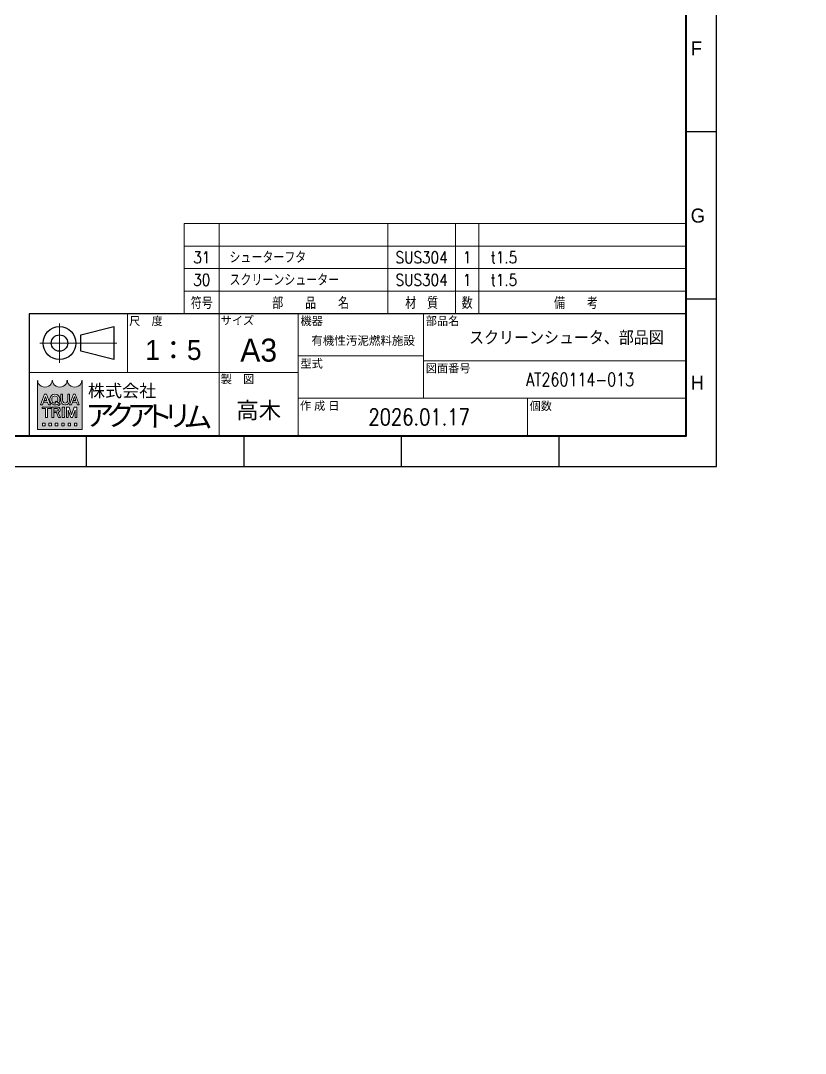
# Model space of a CAD drawing. Header units: millimetres. Extents: x 0 to 51411, y 0 to 16902.
# Drawn here: x 37417 to 38253, y 0 to 1100 of the extents above; entities that cross this region are included whole.
import ezdxf
from ezdxf import colors
from ezdxf.entities.mleader import LeaderData, LeaderLine
from ezdxf.enums import TextEntityAlignment as Align
from ezdxf.math import Vec2, Vec3

# ---------------------------------------------------------------- set-up
doc = ezdxf.new("R2010")
doc.units = ezdxf.units.MM
for name, color, linetype, lineweight in [('02_細線', 5, 'Continuous', 13), ('07_寸法線', 3, 'Continuous', 9), ('99_図枠', 7, 'Continuous', 40)]:
    doc.layers.add(name, color=color, linetype=linetype, lineweight=lineweight)
doc.styles.add('KSS_TXT', font='txt.shx', dxfattribs={"bigfont": 'extfont2.shx'})
doc.styles.add('MS_G', font='MS Gothic.ttf')
doc.styles.get("Standard").update_dxf_attribs({"font": 'arial.ttf'})
doc.styles.add('寸法用', font='simplex.shx', dxfattribs={"width": 0.8, "bigfont": '@extfont2.shx'})
doc.styles.add('表題用', font='MS PGothic.ttf')

# ---------------------------------------------------------------- blocks, each defined once
blk = doc.blocks.new('AM_BALLOON1')
at = {"transparency": 16777216}
blk.add_circle((0, 0), 5, dxfattribs=at)
blk.add_attdef('B_NUMBER', text='', height=3, dxfattribs=at).set_placement((0, 0), align=Align.MIDDLE_CENTER)
blk = doc.blocks.new('_OPEN')
at = {"color": 0, "linetype": 'ByBlock'}
for p, q in [((-1, 0.1666666666666666), (0, 0)), ((0, 0), (-1, -0.1666666666666666)), ((0, 0), (-1, 0))]:
    blk.add_line(p, q, dxfattribs=at)

msp = doc.modelspace()

# ---------------------------------------------------------------- hatches: boundary and pattern name
at = {"layer": '99_図枠', "lineweight": 5}
h = msp.add_hatch(color=256, dxfattribs=at)
h.dxf.hatch_style = 1
edge = h.paths.add_edge_path()
edge.add_arc((37482.11407772318, 716.2630498254966), 0.2264030999990855, 90, 180)
edge.add_ellipse((37474.18996922322, 716.2630498254966), major_axis=(-7.6977053999689, 0), ratio=0.8823529411764705, start_angle=360, end_angle=540, ccw=False)
edge.add_arc((37466.26586072325, 716.2630498254966), 0.2264030999990855, 3.187317984128254, 180.000000000026)
edge.add_ellipse((37458.34175222328, 716.2630498254966), major_axis=(-7.6977053999689, 0), ratio=0.8823529411764705, start_angle=360, end_angle=540, ccw=False)
edge.add_arc((37450.41764372331, 716.2630498254966), 0.2264030999990855, 3.187317984128254, 180)
edge.add_ellipse((37442.49353522335, 716.2630498254966), major_axis=(-7.6977053999689, 0), ratio=0.8823529411764705, start_angle=360, end_angle=540, ccw=False)
edge.add_arc((37434.56942672337, 716.2630498254966), 0.2264030999990855, 3.187317984128254, 90)
edge.add_line((37434.56942672337, 716.4894529254834), (37434.56942672337, 664.1903368256899))
edge.add_line((37434.56942672337, 664.190336825699), (37482.11407772318, 664.190336825699))
edge.add_line((37482.11407772318, 664.190336825699), (37482.11407772318, 716.4894529254834))
h.paths.add_polyline_path([(37442.23605631576, 701.8153123135726), (37444.11321182244, 701.8153123135726), (37448.38190536907, 690.5494940576118), (37448.38190536907, 690.495157313615), (37446.34966300473, 690.495157313615), (37445.28696889077, 693.4795475832962), (37441.10757986743, 693.4795475832962), (37441.72028091256, 695.2002111432903), (37444.67426784565, 695.2002111432903), (37443.1746340691, 699.4116699177703), (37439.99960513347, 690.495157313615), (37437.96736276912, 690.495157313615), (37437.96736276912, 690.5494940576118)], flags=16)
edge = h.paths.add_edge_path(flags=16)
edge.add_ellipse((37453.10634899498, 696.8344441135869), major_axis=(-5.20727129997896, 0), ratio=0.9565217391304348, start_angle=180, end_angle=360, ccw=False)
edge.add_line((37458.31362029496, 696.8344441135869), (37458.31362029496, 695.4760255135934))
edge.add_ellipse((37453.10634899498, 695.4760255135934), major_axis=(-5.20727129997896, 0), ratio=0.9565217391304348, start_angle=142.105255317713, end_angle=180, ccw=False)
edge.add_line((37457.21561728355, 692.4167124070827), (37455.75664318562, 693.6189233445457))
edge.add_ellipse((37453.10634899498, 695.6092367576948), major_axis=(3.32039625165249, 0), ratio=0.9950358206786514, start_angle=-37.0427632869818, end_angle=0)
edge.add_line((37456.42674107837, 695.6091084974996), (37456.42674107837, 696.70123286948))
edge.add_ellipse((37453.10634899498, 696.7012328694855), major_axis=(3.320392083388342, 0), ratio=0.9947182625257321, start_angle=360, end_angle=540)
edge.add_line((37449.7859569116, 696.7012328694855), (37449.7859569116, 695.6091203196174))
edge.add_ellipse((37453.10634899498, 695.6092367576948), major_axis=(3.32039625165249, 0), ratio=0.9950358206786514, start_angle=-180, end_angle=-65.75794872216291)
edge.add_line((37454.46967832364, 692.5966658716006), (37453.54522358497, 693.4963816939162))
edge.add_line((37453.54522358496, 693.4963816939289), (37454.54806655646, 694.5612612638142))
edge.add_line((37454.54806655645, 694.5612612638015), (37458.74119377251, 691.1060776464401))
edge.add_line((37458.74119377253, 691.1060776464528), (37457.4308803295, 689.7147072571879))
edge.add_line((37457.43088032949, 689.7147072571843), (37455.85680717495, 691.246657349906))
edge.add_ellipse((37453.10634899498, 695.4760255135934), major_axis=(-5.20727129997896, 0), ratio=0.9565217391304348, start_angle=0, end_angle=121.88362473889401, ccw=False)
edge.add_line((37447.899077695, 695.4760255135934), (37447.899077695, 696.8344441135869))
h.paths.add_polyline_path([(37448.71861667059, 688.2311263136162), (37448.71861667059, 686.6463046136214), (37445.32257017061, 686.6463046136214, 0.4142135623730951), (37445.09616707062, 686.4199015136346), (37445.09616707062, 676.9109713136586), (37443.05853917062, 676.9109713136586), (37443.05853917062, 686.4199015136346, 0.4142135623730951), (37442.83213607062, 686.6463046136214), (37439.43608957063, 686.6463046136214), (37439.43608957063, 688.2311263136162)], flags=16)
edge = h.paths.add_edge_path(flags=16)
edge.add_line((37450.00907755562, 688.2311263136162), (37455.2163488556, 688.2311263136162))
edge.add_ellipse((37455.2163488556, 685.2532645830743), major_axis=(-3.654623880196113, 4.999999999999999e-16), ratio=0.8148203011203053, start_angle=111.3869747349855, end_angle=270, ccw=False)
edge.add_arc((37455.77679487209, 681.2176093826147), 1.480268464138415, 22.272952259934925, 58.5531130129101, ccw=False)
edge.add_line((37457.14661864979, 681.7786597760223), (37459.09737583579, 677.0015325536715))
edge.add_line((37459.0973758358, 677.0015325536751), (37459.0973758358, 676.9109713136713))
edge.add_line((37459.0973758358, 676.9109713136586), (37456.90126576582, 676.9109713136586))
edge.add_line((37456.90126576581, 676.9109713136586), (37455.17790002575, 681.7079877690812))
edge.add_arc((37454.33780693917, 681.3697904525343), 0.90561239999635, 21.92829786654815, 90)
edge.add_line((37454.33780693917, 682.2754028525324), (37452.11462638561, 682.2754028525324))
edge.add_line((37452.11462638562, 682.2754028525324), (37452.11462638562, 683.8602245525308))
edge.add_line((37452.11462638562, 683.8602245525344), (37455.48803257561, 683.8602245525344))
edge.add_arc((37455.43945818394, 685.2532645830743), 1.393886651861421, 271.9970571044072, 448.0029428955928)
edge.add_line((37455.4880325756, 686.6463046136214), (37452.04670545562, 686.6463046136214))
edge.add_line((37452.04670545561, 686.6463046136214), (37452.04670545561, 676.9109713136622))
edge.add_line((37452.04670545561, 676.9109713136586), (37450.00907755562, 676.9109713136586))
edge.add_line((37450.00907755562, 676.9109713136586), (37450.00907755562, 688.2311263136162))
h.paths.add_polyline_path([(37459.360192186, 701.8153123135726), (37461.39782008599, 701.8153123135726), (37461.39782008599, 695.4760255135934, 0.175030561155744), (37462.29670107825, 692.8814837681366, 0.2571496110314638), (37465.93261349371, 692.8814837681366, 0.1750305611562702), (37466.83149448596, 695.4760255135934), (37466.83149448596, 701.8153123135726), (37468.86912238596, 701.8153123135726), (37468.86912238596, 695.0664569433084, -0.3793912406243967), (37464.45426193597, 690.495157313615), (37463.77505263597, 690.495157313615, -0.3793912406243716), (37459.360192186, 695.0664569433084)], flags=16)
h.paths.add_polyline_path([(37460.81429902736, 688.2311263136162), (37463.30473312734, 688.2311263136162), (37463.30473312734, 686.6463046136214, 0.4142135623730951), (37463.07833002735, 686.4199015136346), (37463.07833002735, 678.722196113662, 0.4142135623730951), (37463.30473312734, 678.4957930136607), (37463.30473312734, 676.9109713136586), (37460.81429902736, 676.9109713136586), (37460.81429902736, 678.4957930136607, 0.4142135623730951), (37461.04070212736, 678.722196113662), (37461.04070212736, 686.4199015136346, 0.4142135623730951), (37460.81429902736, 686.6463046136214)], flags=16)
h.paths.add_polyline_path([(37465.34456719838, 688.2311263136162), (37468.30129871394, 688.2311263136162), (37471.00464469836, 680.0094764916448), (37473.70799068278, 688.2311263136162), (37476.66659850244, 688.2311263136162), (37476.66659850244, 676.9109713136586), (37474.62897060245, 676.9109713136586), (37474.62897060245, 684.8350798136325), (37472.02345864836, 676.9109713136586), (37469.98583074837, 676.9109713136586), (37467.38031879428, 684.8350798136325), (37467.38219509838, 676.9109713136586), (37465.34456719838, 676.9109713136586)], flags=16)
h.paths.add_polyline_path([(37473.02309882412, 701.8153123135726), (37474.90025433079, 701.8153123135726), (37479.16894787744, 690.5494940576118), (37479.16894787744, 690.495157313615), (37477.13670551308, 690.495157313615), (37476.07401139913, 693.4795475832962), (37471.89462237579, 693.4795475832962), (37472.5073234209, 695.2002111432903), (37475.461310354, 695.2002111432903), (37473.96167657746, 699.4116699177703), (37470.78664764183, 690.495157313615), (37468.75440527747, 690.495157313615), (37468.75440527747, 690.5494940576118)], flags=16)
h.paths.add_polyline_path([(37440.00310112336, 670.9824298256663), (37442.71993832333, 670.9824298256663), (37442.71993832333, 668.2655926256793), (37440.00310112336, 668.2655926256793)], flags=16)
h.paths.add_polyline_path([(37446.79519412333, 670.9824298256663), (37449.51203132332, 670.9824298256663), (37449.51203132332, 668.2655926256793), (37446.79519412333, 668.2655926256793)], flags=16)
h.paths.add_polyline_path([(37453.5872871233, 670.9824298256663), (37456.30412432329, 670.9824298256663), (37456.30412432329, 668.2655926256793), (37453.5872871233, 668.2655926256793)], flags=16)
h.paths.add_polyline_path([(37460.37938012327, 670.9824298256663), (37463.09621732325, 670.9824298256663), (37463.09621732325, 668.2655926256793), (37460.37938012327, 668.2655926256793)], flags=16)
h.paths.add_polyline_path([(37467.17147312324, 670.9824298256663), (37469.88831032323, 670.9824298256663), (37469.88831032323, 668.2655926256793), (37467.17147312324, 668.2655926256793)], flags=16)
h.paths.add_polyline_path([(37473.96356612322, 670.9824298256663), (37476.68040332321, 670.9824298256663), (37476.68040332321, 668.2655926256793), (37473.96356612322, 668.2655926256793)], flags=16)

# ---------------------------------------------------------------- linework, layer by layer
at = {"layer": '02_細線'}
for p, q in [((37591.0789805234, 787.5510865410197), (37591.0789805234, 883.551086541027)), ((37591.0789805234, 883.551086541027), (38125.70018800247, 883.551086541027)), ((37628.20018800446, 883.551086541027), (37628.20018800446, 787.5510865410197)), ((37807.79388121427, 883.551086541027), (37807.79388121427, 787.5510865410197)), ((37880.07105100032, 883.551086541027), (37880.07105100032, 787.5510865410197)), ((37904.81852265436, 883.551086541027), (37904.81852265436, 787.5510865410197)), ((37591.0789805234, 859.551086541027), (38125.70018800247, 859.551086541027)), ((37591.0789805234, 835.5510865410124), (38125.70018800247, 835.5510865410124)), ((37591.0789805234, 811.5510865410197), (38125.70018800247, 811.5510865410197))]:
    msp.add_line(p, q, dxfattribs=at)
at = {"layer": '99_図枠', "lineweight": 25}
for p, q in [((38158.20018800247, 981.0798365415558), (38125.70018800247, 981.0798365415558)), ((38158.20018800247, 803.0654615415497), (38125.70018800247, 803.0654615415497)), ((37486.90018800247, 625.0510865415508), (37486.90018800247, 657.5510865415508)), ((37654.72518800246, 625.0510865415508), (37654.72518800246, 657.5510865415508)), ((37654.72518800246, 625.0510865415508), (37654.72518800246, 657.5510865415508)), ((37822.55018800247, 625.0510865415508), (37822.55018800247, 657.5510865415508)), ((37990.37518800246, 625.0510865415508), (37990.37518800246, 657.5510865415508))]:
    msp.add_line(p, q, dxfattribs=at)
at = {"layer": '99_図枠', "lineweight": 13}
for p, q in [((37530.70018800487, 725.0510865412598), (37530.70018800487, 787.5510865410197)), ((37628.20018800448, 657.5510865415508), (37628.20018800448, 787.5510865410197)), ((37712.44261224649, 657.5510865415508), (37712.44261224649, 787.5510865410197)), ((37845.94428094359, 787.5510865410197), (37845.94428094359, 697.5510865413835)), ((37458.07518800516, 735.301086541238), (37458.07518800516, 777.3010865410633)), ((37437.07518800525, 756.3010865411507), (37519.32518800491, 756.3010865411507)), ((37712.44261224649, 742.5510865412016), (37845.94428094359, 742.5510865412016)), ((37845.94428094359, 737.5510865412234), (38125.70018800247, 737.5510865412234)), ((37712.44261224649, 725.0510865412598), (37425.70018800529, 725.0510865412598)), ((37712.44261224649, 697.5510865413835), (38125.70018800247, 697.5510865413835)), ((37956.86180416473, 697.5510865413835), (37956.86180416473, 657.5510865415508))]:
    msp.add_line(p, q, dxfattribs=at)
at = {"layer": '99_図枠', "lineweight": 5}
for p, q in [((37434.56942672337, 664.190336825699), (37434.56942672337, 716.4894529254834)), ((37482.11407772318, 716.4894529254834), (37482.11407772318, 664.190336825699)), ((37437.96736276912, 690.5494940576118), (37442.23605631576, 701.8153123135726)), ((37439.99960513347, 690.495157313615), (37443.1746340691, 699.4116699177703)), ((37441.10757986743, 693.4795475832962), (37441.72028091256, 695.2002111432903)), ((37441.10757986743, 693.4795475832962), (37445.28696889077, 693.4795475832962)), ((37441.72028091256, 695.2002111432903), (37444.67426784565, 695.2002111432903)), ((37442.23605631576, 701.8153123135726), (37444.11321182244, 701.8153123135726)), ((37444.67426784565, 695.2002111432903), (37443.1746340691, 699.4116699177703)), ((37448.38190536907, 690.5494940576118), (37444.11321182244, 701.8153123135726)), ((37446.34966300473, 690.495157313615), (37445.28696889077, 693.4795475832962)), ((37447.899077695, 696.8344441135869), (37447.899077695, 695.4760255135934)), ((37449.7859569116, 696.7012328694855), (37449.7859569116, 695.6144979894761)), ((37453.54522358496, 693.4963816939289), (37454.54806655645, 694.5612612638015)), ((37453.54522358496, 693.4963816939289), (37454.46967832364, 692.5966658716006)), ((37454.54806655645, 694.5612612638015), (37458.74119377253, 691.1060776464528)), ((37455.75664318563, 693.618923344542), (37457.21561728355, 692.4167124070827)), ((37456.42674107837, 696.7012328694855), (37456.42674107837, 695.6144979894761)), ((37458.31362029496, 696.8344441135869), (37458.31362029496, 695.4760255135934)), ((37459.360192186, 695.0664569433084), (37459.360192186, 701.8153123135726)), ((37461.39782008599, 701.8153123135726), (37459.360192186, 701.8153123135726)), ((37461.39782008599, 695.4760255135934), (37461.39782008599, 701.8153123135726)), ((37466.83149448596, 695.4760255135934), (37466.83149448596, 701.8153123135726)), ((37466.83149448596, 701.8153123135726), (37468.86912238596, 701.8153123135726)), ((37468.75440527747, 690.5494940576118), (37473.02309882412, 701.8153123135726)), ((37468.86912238596, 695.0664569433084), (37468.86912238596, 701.8153123135726)), ((37470.78664764183, 690.495157313615), (37473.96167657746, 699.4116699177703)), ((37471.89462237579, 693.4795475832962), (37472.5073234209, 695.2002111432903)), ((37471.89462237579, 693.4795475832962), (37476.07401139913, 693.4795475832962)), ((37472.5073234209, 695.2002111432903), (37475.461310354, 695.2002111432903)), ((37473.02309882412, 701.8153123135726), (37474.90025433079, 701.8153123135726)), ((37475.461310354, 695.2002111432903), (37473.96167657746, 699.4116699177703)), ((37479.16894787744, 690.5494940576118), (37474.90025433079, 701.8153123135726)), ((37477.13670551308, 690.495157313615), (37476.07401139913, 693.4795475832962)), ((37437.96736276912, 690.495157313615), (37437.96736276912, 690.5494940576118)), ((37437.96736276912, 690.5494940576118), (37437.96736276912, 690.5494940576118)), ((37437.96736276912, 690.495157313615), (37437.96736276912, 690.5494940576118)), ((37437.96736276912, 690.495157313615), (37439.99960513347, 690.495157313615)), ((37439.43608957063, 688.2311263136162), (37448.71861667059, 688.2311263136162)), ((37439.43608957063, 688.2311263136162), (37439.43608957063, 686.6463046136214)), ((37439.43608957063, 686.6463046136214), (37442.83213607062, 686.6463046136214)), ((37443.05853917062, 676.9109713136586), (37443.05853917062, 686.4199015136346)), ((37445.09616707062, 676.9109713136586), (37445.09616707062, 686.4199015136346)), ((37445.32257017061, 686.6463046136214), (37448.71861667059, 686.6463046136214)), ((37448.38190536907, 690.495157313615), (37446.34966300473, 690.495157313615)), ((37448.38190536907, 690.495157313615), (37448.38190536907, 690.5494940576118)), ((37448.71861667059, 688.2311263136162), (37448.71861667059, 686.6463046136214)), ((37450.00907755562, 688.2311263136162), (37450.00907755562, 676.9109713136586)), ((37450.00907755562, 688.2311263136162), (37455.2163488556, 688.2311263136162)), ((37452.04670545561, 676.9109713136586), (37452.04670545561, 686.6463046136214)), ((37452.04670545561, 686.6463046136214), (37455.4880325756, 686.6463046136214)), ((37452.11462638562, 682.2754028525324), (37452.11462638562, 683.8602245525344)), ((37452.11462638562, 683.8602245525344), (37455.4880325756, 683.8602245525344)), ((37452.11462638562, 682.2754028525324), (37454.33780693917, 682.2754028525324)), ((37455.85680717495, 691.246657349906), (37457.43088032949, 689.7147072571843)), ((37457.14661864979, 681.7786597760223), (37459.0973758358, 677.0015325536751)), ((37457.43088032949, 689.7147072571843), (37458.74119377253, 691.1060776464528)), ((37460.81429902736, 688.2311263136162), (37463.30473312734, 688.2311263136162)), ((37460.81429902736, 688.2311263136162), (37460.81429902736, 686.6463046136214)), ((37461.04070212736, 678.722196113662), (37461.04070212736, 686.4199015136346)), ((37463.07833002735, 678.722196113662), (37463.07833002735, 686.4199015136346)), ((37463.30473312734, 688.2311263136162), (37463.30473312734, 686.6463046136214)), ((37464.45426193597, 690.495157313615), (37463.77505263597, 690.495157313615)), ((37465.34456719838, 688.2311263136162), (37465.34456719838, 676.9109713136586)), ((37465.34456719838, 688.2311263136162), (37468.30129871394, 688.2311263136162)), ((37467.38219509838, 676.9109713136586), (37467.38031879428, 684.8350798136325)), ((37469.98583074837, 676.9109713136586), (37467.38031879428, 684.8350798136325)), ((37471.00464469836, 680.0094764916448), (37468.30129871394, 688.2311263136162)), ((37468.75440527747, 690.495157313615), (37468.75440527747, 690.5494940576118)), ((37468.75440527747, 690.5494940576118), (37468.75440527747, 690.5494940576118)), ((37468.75440527747, 690.495157313615), (37468.75440527747, 690.5494940576118)), ((37468.75440527747, 690.495157313615), (37470.78664764183, 690.495157313615)), ((37471.00464469836, 680.0094764916448), (37473.70799068278, 688.2311263136162)), ((37472.02345864836, 676.9109713136586), (37474.62897060245, 684.8350798136325)), ((37476.66659850244, 688.2311263136162), (37473.70799068278, 688.2311263136162)), ((37474.62897060245, 684.8350798136325), (37474.62897060245, 676.9109713136586)), ((37476.66659850244, 676.9109713136586), (37476.66659850244, 688.2311263136162)), ((37479.16894787744, 690.495157313615), (37477.13670551308, 690.495157313615)), ((37479.16894787744, 690.495157313615), (37479.16894787744, 690.5494940576118)), ((37440.00310112336, 670.9824298256663), (37442.71993832333, 670.9824298256663)), ((37440.00310112336, 670.9824298256663), (37440.00310112336, 668.2655926256793)), ((37442.71993832333, 670.9824298256663), (37442.71993832333, 668.2655926256793)), ((37443.05853917062, 676.9109713136586), (37445.09616707062, 676.9109713136586)), ((37446.79519412333, 670.9824298256663), (37449.51203132332, 670.9824298256663)), ((37446.79519412333, 670.9824298256663), (37446.79519412333, 668.2655926256793)), ((37449.51203132332, 670.9824298256663), (37449.51203132332, 668.2655926256793)), ((37450.00907755562, 676.9109713136586), (37452.04670545561, 676.9109713136586)), ((37453.5872871233, 670.9824298256663), (37456.30412432329, 670.9824298256663)), ((37453.5872871233, 670.9824298256663), (37453.5872871233, 668.2655926256793)), ((37455.17790002574, 681.7079877690721), (37456.90126576581, 676.9109713136586)), ((37456.30412432329, 670.9824298256663), (37456.30412432329, 668.2655926256793)), ((37456.90126576581, 676.9109713136586), (37459.0973758358, 676.9109713136586)), ((37459.0973758358, 677.0015325536751), (37459.0973758358, 676.9109713136586)), ((37460.37938012327, 670.9824298256663), (37463.09621732325, 670.9824298256663)), ((37460.37938012327, 670.9824298256663), (37460.37938012327, 668.2655926256793)), ((37460.81429902736, 676.9109713136586), (37460.81429902736, 678.4957930136607)), ((37460.81429902736, 676.9109713136586), (37463.30473312734, 676.9109713136586)), ((37463.09621732325, 670.9824298256663), (37463.09621732325, 668.2655926256793)), ((37463.30473312734, 676.9109713136586), (37463.30473312734, 678.4957930136607)), ((37465.34456719838, 676.9109713136586), (37467.38219509838, 676.9109713136586)), ((37467.17147312324, 670.9824298256663), (37469.88831032323, 670.9824298256663)), ((37467.17147312324, 670.9824298256663), (37467.17147312324, 668.2655926256793)), ((37469.88831032323, 670.9824298256663), (37469.88831032323, 668.2655926256793)), ((37469.98583074837, 676.9109713136586), (37472.02345864836, 676.9109713136586)), ((37476.68040332321, 670.9824298256663), (37473.96356612322, 670.9824298256663)), ((37473.96356612322, 670.9824298256663), (37473.96356612322, 668.2655926256793)), ((37474.62897060245, 676.9109713136586), (37476.66659850244, 676.9109713136586)), ((37476.68040332321, 670.9824298256663), (37476.68040332321, 668.2655926256793)), ((37482.11407772318, 664.190336825699), (37434.56942672337, 664.190336825699)), ((37442.71993832333, 668.2655926256793), (37440.00310112336, 668.2655926256793)), ((37449.51203132332, 668.2655926256793), (37446.79519412333, 668.2655926256793)), ((37456.30412432329, 668.2655926256793), (37453.5872871233, 668.2655926256793)), ((37463.09621732325, 668.2655926256793), (37460.37938012327, 668.2655926256793)), ((37469.88831032323, 668.2655926256793), (37467.17147312324, 668.2655926256793)), ((37473.96356612322, 668.2655926256793), (37476.68040332321, 668.2655926256793))]:
    msp.add_line(p, q, dxfattribs=at)
at = {"layer": '99_図枠'}
msp.add_lwpolyline([(36241.70018800247, 657.5510865415508), (38125.70018800247, 657.5510865415508), (38125.70018800247, 2016.666086541534), (36241.70018800247, 2016.666086541534)], close=True, dxfattribs=at)
at = {"layer": '99_図枠', "lineweight": 25}
msp.add_lwpolyline([(37425.70018800529, 657.5510865415508), (38125.70018800247, 657.5510865415508), (38125.70018800247, 787.5510865410197), (37425.70018800529, 787.5510865410197)], close=True, dxfattribs=at)
msp.add_lwpolyline([(37480.82518800507, 765.0510865411143), (37515.82518800493, 773.8010865410779), (37515.82518800493, 738.8010865412234), (37480.82518800507, 747.551086541187), (37480.82518800507, 765.0510865411143)], dxfattribs=at)
for radius in [17.49999999992929, 8.749999999964647]:
    msp.add_circle((37458.07518800516, 756.3010865411507), radius, dxfattribs=at)
at = {"layer": '99_図枠', "lineweight": 5}
for centre, radius, start, end in [((37434.56942672337, 716.2630498254966), 0.2264030999990855, 0, 90), ((37450.41764372331, 716.2630498254966), 0.2264030999990855, 0, 180), ((37450.41764372331, 716.2630498254966), 0.2264030999990855, 0, 90), ((37466.26586072325, 716.2630498254966), 0.2264030999990855, 0, 180), ((37482.11407772318, 716.2630498254966), 0.2264030999990855, 90, 180), ((37464.14630425339, 695.2712412284545), 4.790491136099772, 182.450030992262, 265.5552572886288), ((37465.43957059529, 695.4233132203608), 4.042094230136174, 179.2527938813872, 218.96457184685), ((37464.11465728597, 696.1825624081193), 3.768565371666779, 241.1577278083194, 298.8422721916806), ((37464.08301031857, 695.2712412284545), 4.790491136099772, 274.4447427113712, 357.5499690077379), ((37462.78974397666, 695.4233132203608), 4.042094230135718, 321.03542815315, 0.747206118612789), ((37442.83213607062, 686.4199015136346), 0.2264030999990855, 0, 90), ((37445.32257017061, 686.4199015136346), 0.2264030999990855, 90, 180), ((37454.33780693917, 681.3697904525343), 0.9056123999963416, 21.92829786657375, 90), ((37455.43945818394, 685.2532645830743), 1.393886651861421, 271.9970571043541, 88.00294289543734), ((37455.77679487209, 681.2176093826147), 1.48026846413844, 22.27295226000656, 58.55311301286267), ((37460.81429902736, 686.4199015136346), 0.2264030999990855, 0, 90), ((37463.30473312734, 686.4199015136346), 0.2264030999990855, 90, 180), ((37460.81429902736, 678.722196113662), 0.2264030999990855, 270, 0), ((37463.30473312734, 678.722196113662), 0.2264030999990855, 180, 270)]:
    msp.add_arc(centre, radius, start, end, dxfattribs=at)
for centre, major_axis, ratio, start_param, end_param in [((37442.49353522335, 716.2630498254966), (-7.697705399968898, 0), 0.8823529411764706, 6.283185307179585, 9.424777960769381), ((37458.34175222328, 716.2630498254966), (-7.697705399968898, 0), 0.8823529411764706, 6.283185307179585, 9.424777960769381), ((37474.18996922322, 716.2630498254966), (-7.697705399968898, 0), 0.8823529411764706, 6.283185307179585, 9.424777960769381), ((37453.10634899498, 696.8344441135869), (-5.20727129997896, 0), 0.9565217391304348, 3.141592653589793, 6.283185307179585), ((37453.10634899498, 696.7012328694855), (3.320392083388342, 0), 0.9947182625257321, 6.283185307179585, 9.424777960769381), ((37455.2163488556, 685.2532645830743), (-3.654623880196113, 4.999999999999999e-16), 0.8148203011203053, 1.944069452961234, 4.712388980384689)]:
    msp.add_ellipse(centre, major_axis=major_axis, ratio=ratio, start_param=start_param, end_param=end_param, dxfattribs=at)
at = {"layer": '99_図枠', "lineweight": 5, "extrusion": (0, 0, -1)}
for centre, major_axis, ratio, start_param, end_param in [((37453.10634899498, 695.4760255135934), (-5.20727129997896, 0), 0.9565217391304348, 4.155914751220672, 6.283185307179585), ((37453.10634899498, 695.6092367576948), (3.32039625165249, 0), 0.9950358206786509, 7.430878021738926, 9.424777960769381), ((37453.10634899498, 695.6092367576948), (3.32039625165249, 0), 0.9950358206786509, 6.283185307179585, 6.929703490574294), ((37453.10634899498, 695.4760255135934), (-5.20727129997896, 0), 0.9565217391304348, 3.141592653589793, 3.802980717498314)]:
    msp.add_ellipse(centre, major_axis=major_axis, ratio=ratio, start_param=start_param, end_param=end_param, dxfattribs=at)
at = {"layer": 'Defpoints'}
msp.add_lwpolyline([(36144.30018800246, 625.0510865415508), (38158.20018800247, 625.0510865415508), (38158.20018800247, 2049.166086541534), (36144.30018800246, 2049.166086541534)], close=True, dxfattribs=at)

# ---------------------------------------------------------------- texts
for tag, height, style, width, p in [('31', 12.5, 'KSS_TXT', 0.85, (37609.63958426393, 847.5510865410197)), ('SUS304', 12.5, 'KSS_TXT', 0.85, (37843.93246610728, 847.5510865410197)), ('1', 12.5, 'KSS_TXT', 0.85, (37892.44478682733, 847.5510865410197)), ('30', 12.5, 'KSS_TXT', 0.85, (37609.63958426393, 823.551086541027)), ('SUS304', 12.5, 'KSS_TXT', 0.85, (37843.93246610728, 823.551086541027)), ('1', 12.5, 'KSS_TXT', 0.85, (37892.44478682733, 823.551086541027)), ('符号', 12.5, 'KSS_TXT', 0.85, (37609.68028364839, 799.5555724731621)), ('部\u3000\u3000品\u3000\u3000名', 12.5, 'KSS_TXT', 0.85, (37725.66548894994, 799.5555724731621)), ('材\u3000質', 12.5, 'KSS_TXT', 0.85, (37843.97316549175, 799.5555724731621)), ('数', 12.5, 'KSS_TXT', 0.85, (37892.4854862118, 799.5555724731621)), ('備\u3000\u3000考', 12.5, 'KSS_TXT', 0.85, (38008.42571729358, 799.5555724731621)), ('スクリーンシュータ、部品図', 13, '表題用', 0.9, (37998.27013282787, 762.5510865411143)), ('AT260114-013', 13.99999999999999, '寸法用', 0.8, (38012.89203614792, 717.5510865412962)), ('2026.01.17', 17.5, '寸法用', 0.8, (37841.28099608441, 677.5510865414562))]:
    msp.add_attdef(tag, text='', height=height, dxfattribs=dict(style=style, width=width)).set_placement(p, align=Align.MIDDLE)
at = {"style": 'KSS_TXT', "width": 0.85}
for tag, p in [('シューターフタ', (37639.17989190115, 847.5510865410197)), ('t1.5', (37917.54272615151, 847.5510892000693)), ('スクリーンシューター', (37639.17989190115, 823.551086541027)), ('t1.5', (37917.54272615151, 823.5510892000766))]:
    msp.add_attdef(tag, text='', height=12.5, dxfattribs=at).set_placement(p, align=Align.MIDDLE_LEFT)
at = {"style": '表題用'}
for tag, height, p in [('1：5', 21.25, (37579.45018800467, 748.801086541187)), ('有機性汚泥燃料施設', 9, (37781.60132186367, 759.182169074682)), ('高木', 17.5, (37670.32140012549, 685.0510865414417))]:
    msp.add_attdef(tag, text='', height=height, dxfattribs=at).set_placement(p, align=Align.MIDDLE)
at = {"layer": '99_図枠', "lineweight": 13, "style": '表題用'}
for s, p in [('F', (38130.70018800247, 1070.087024041526)), ('G', (38130.70018800247, 892.0726490415418)), ('H', (38130.70018800247, 714.058274041543))]:
    msp.add_text(s, height=15, dxfattribs=at).set_placement(p, align=Align.MIDDLE_LEFT)
at = {"layer": '99_図枠', "style": '表題用'}
for s, p in [('尺\u3000度', (37532.28586007358, 779.7230292530676)), ('サイズ', (37629.78586007318, 780.3822094686566)), ('機器', (37714.84516415955, 779.8690809285272)), ('部品名', (37848.34683285665, 779.8690809285272)), ('型式', (37714.84516415955, 734.4271617368013)), ('図面番号', (37848.34683285665, 729.4271617368158)), ('製\u3000図', (37629.7859139393, 717.8822094688967)), ('作 成 日', (37714.23518411621, 689.5330452649232)), ('個数', (37958.96082044159, 689.288607616576))]:
    msp.add_text(s, height=8.75, dxfattribs=at).set_placement(p, align=Align.MIDDLE_LEFT)
msp.add_text('A3', height=24.5, dxfattribs=at).set_placement((37670.32140012549, 748.801086541187), align=Align.MIDDLE)
at = {"layer": '99_図枠', "lineweight": 5, "style": 'MS_G'}
for s, height, p in [('株式会社', 13.364999999946, (37524.74919739787, 705.5428067628545)), ('ク', 22.57199999990879, (37522.65770262446, 679.5155955474711)), ('ア', 22.57199999990879, (37500.90250303796, 679.5155955474711)), ('ア', 22.57199999990879, (37545.02430690287, 679.5155955474711)), ('ト', 22.57199999990879, (37563.6515911647, 678.5655955474595)), ('リ', 22.57199999990879, (37583.84283308886, 679.0405955474653)), ('ム', 22.57199999990879, (37605.59652690082, 677.6155955474624))]:
    msp.add_text(s, height=height, dxfattribs=at).set_placement(p, align=Align.MIDDLE_CENTER)

# ---------------------------------------------------------------- leaders
at = {"layer": '07_寸法線'}
ml = msp.add_multileader_block('Standard', dxfattribs=at)
ml.set_content('AM_BALLOON1', color=256, scale=4.999696969696967)
ml.set_attribute('B_NUMBER', '31', width=0)
ml.set_leader_properties(color=256, linetype='ByLayer', lineweight=-1)
ml.set_arrow_properties(name='OPEN')
ml.build(insert=Vec2(0, 0))
ml.multileader.update_dxf_attribs({"leader_type": 0, "has_dogleg": 0, "text_right_attachment_type": 6, "dogleg_length": 0, "arrow_head_size": 2.5, "scale": 2.5, "block_connection_type": 1})
ctx = ml.context
ctx.base_point, ctx.scale, ctx.char_height, ctx.arrow_head_size, ctx.landing_gap_size, ctx.plane_origin = Vec3(37494.70823537628, 1874.030656362359), 2.5, 5, 2.5, 2.5, Vec3(37494.70823537628, 1874.030656362359)
ctx.right_attachment, ctx.attachment_type = 6, 1
notes = []
notes.append((ctx, [(0, (0, 0, 0), (0, 0), (1, 0), 1, [])]))
ctx.block.insert = Vec3(37494.70823537628, 1874.030656362359)
ml = msp.add_multileader_block('Standard', dxfattribs=at)
ml.set_content('AM_BALLOON1', color=256, scale=3.499787878787877)
ml.set_attribute('B_NUMBER', '1', width=0)
ml.set_leader_properties(color=256, linetype='ByLayer', lineweight=-1)
ml.set_arrow_properties(name='OPEN')
ml.build(insert=Vec2(0, 0))
ml.multileader.update_dxf_attribs({"leader_type": 0, "has_dogleg": 0, "text_right_attachment_type": 6, "dogleg_length": 0, "arrow_head_size": 1.75, "scale": 2.5, "block_connection_type": 1})
ctx = ml.context
ctx.base_point, ctx.scale, ctx.char_height, ctx.arrow_head_size, ctx.landing_gap_size, ctx.plane_origin = Vec3(43910.76680810345, 1565.524676473564), 2.5, 3.5, 1.75, 1.75, Vec3(43910.76680810345, 1565.524676473564)
ctx.right_attachment, ctx.attachment_type = 6, 1
notes.append((ctx, [(0, (0, 0, 0), (0, 0), (1, 0), 1, [])]))
ctx.block.insert = Vec3(43910.76680810345, 1565.524676473564)
ml = msp.add_multileader_block('Standard', dxfattribs=at)
ml.set_content('AM_BALLOON1', color=256, scale=3.499787878787877)
ml.set_attribute('B_NUMBER', '2', width=0)
ml.set_leader_properties(color=256, linetype='ByLayer', lineweight=-1)
ml.set_arrow_properties(name='OPEN')
ml.build(insert=Vec2(0, 0))
ml.multileader.update_dxf_attribs({"leader_type": 0, "has_dogleg": 0, "text_right_attachment_type": 6, "dogleg_length": 0, "arrow_head_size": 1.75, "scale": 2.5, "block_connection_type": 1})
ctx = ml.context
ctx.base_point, ctx.scale, ctx.char_height, ctx.arrow_head_size, ctx.landing_gap_size, ctx.plane_origin = Vec3(44674.03360022616, 1385.933248629653), 2.5, 3.5, 1.75, 1.75, Vec3(44674.03360022616, 1385.933248629653)
ctx.right_attachment, ctx.attachment_type = 6, 1
notes.append((ctx, [(0, (0, 0, 0), (0, 0), (1, 0), 1, [])]))
ctx.block.insert = Vec3(44674.03360022616, 1385.933248629653)
ml = msp.add_multileader_block('Standard', dxfattribs=at)
ml.set_content('AM_BALLOON1', color=256, scale=1.249924242424242)
ml.set_attribute('B_NUMBER', '1', width=0)
ml.set_leader_properties(color=256, linetype='ByLayer', lineweight=-1)
ml.set_arrow_properties(name='OPEN')
ml.build(insert=Vec2(0, 0))
ml.multileader.update_dxf_attribs({"leader_type": 0, "has_dogleg": 0, "text_right_attachment_type": 6, "dogleg_length": 0, "arrow_head_size": 0.625, "scale": 2.5, "block_connection_type": 1})
ctx = ml.context
ctx.base_point, ctx.scale, ctx.char_height, ctx.arrow_head_size, ctx.landing_gap_size, ctx.plane_origin = Vec3(45136.30349933018, 1072.891317045873), 2.5, 1.25, 0.625, 0.625, Vec3(45136.30349933018, 1072.891317045873)
ctx.right_attachment, ctx.attachment_type = 6, 1
notes.append((ctx, [(0, (0, 0, 0), (0, 0), (1, 0), 1, [])]))
ctx.block.insert = Vec3(45136.30349933018, 1072.891317045873)
for ctx, leaders in notes:
    for number, flags, end, landing, length, lines in leaders:
        leader = LeaderData()
        leader.index, (leader.has_last_leader_line, leader.has_dogleg_vector, leader.attachment_direction) = number, flags
        leader.last_leader_point, leader.dogleg_vector, leader.dogleg_length = Vec3(end), Vec3(landing), length
        for number, points, colour, breaks in lines:
            line = LeaderLine()
            line.index, line.vertices, line.color, line.breaks = number, Vec3.list(points), colors.encode_raw_color(colour), breaks
            leader.lines.append(line)
        ctx.leaders.append(leader)

doc.saveas('drawing.dxf')
